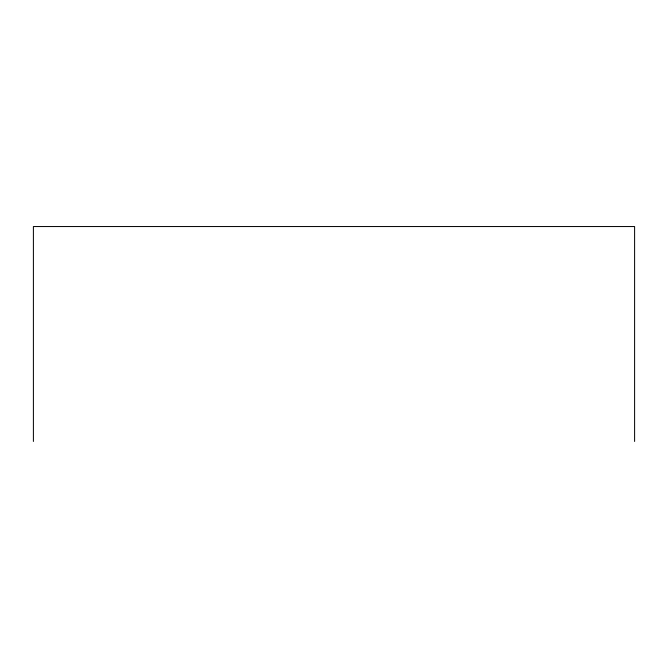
<?xml version="1.0" encoding="UTF-8"?>
<svg xmlns="http://www.w3.org/2000/svg" width="668" height="668" viewBox="0 0 668 668"><rect width="100%" height="100%" fill="white"/><g stroke="black" fill="none" stroke-linecap="round" stroke-linejoin="round"><path stroke-width="1" d="M634.6 441.456L634.6 226.544L33.4 226.544L33.4 441.456"/></g></svg>
